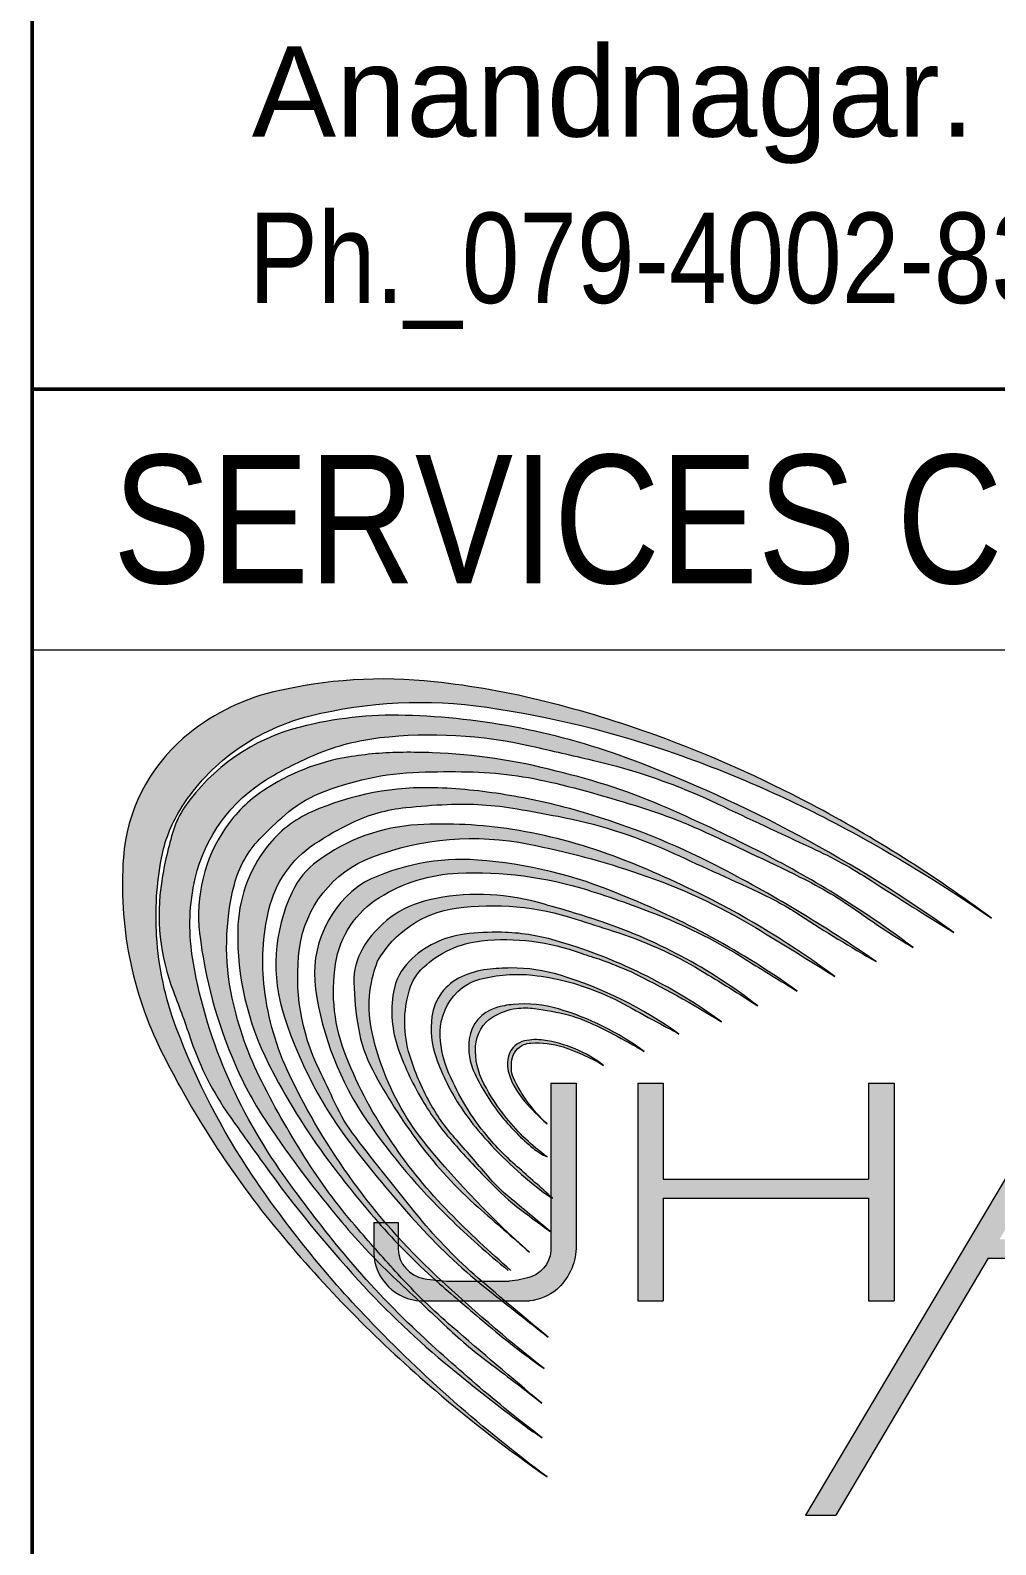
# Model space of a CAD drawing. Header units: millimetres. Extents: x 1112055 to 3390982, y -148532 to 766891.
# Drawn here: x 1965755 to 1967167, y 649486 to 651700 of the extents above; entities that cross this region are included whole.
import ezdxf

# ---------------------------------------------------------------- set-up
doc = ezdxf.new("R2010")
doc.units = ezdxf.units.MM
doc.layers.add('B TITLE BLOCK', color=250, linetype='Continuous', lineweight=0)
doc.layers.add('P_TITLE BLOCK TEXT', color=7, linetype='Continuous', lineweight=9)
doc.layers.add('FORMAT TEXT', color=7, linetype='Continuous')
doc.styles.add('SWINC', font='swissc.ttf')

msp = doc.modelspace()

# ---------------------------------------------------------------- hatches: boundary and pattern name
at = {"layer": 'P_TITLE BLOCK TEXT'}
h = msp.add_hatch(color=132, dxfattribs=at)
edge = h.paths.add_edge_path()
edge.add_arc((1965930.846566362, 648746.5807363538), 2062.307466998557, 53.40738024925496, 62.0681496514141)
edge.add_arc((1966058.171401036, 648986.7325881645), 1790.490386129604, 62.0681496514127, 70.0331748281004)
edge.add_arc((1966117.144701832, 649149.0527683015), 1617.789224909924, 70.033174828091, 75.97859343030106)
edge.add_arc((1966214.137724629, 649537.4522845601), 1217.462070322618, 75.97859343029153, 83.79600611429377)
edge.add_arc((1966271.118814717, 650061.6318161369), 690.1945614124576, 83.79600611432744, 103.4628344697575)
edge.add_arc((1966183.112436124, 650429.2551203694), 312.1839577424407, 103.4628344698214, 130.8945988032209)
edge.add_arc((1966146.016438017, 650472.0880702639), 255.5202597314235, 130.8945988032285, 175.7468558292006)
edge.add_arc((1966435.625365485, 650450.5504288692), 545.9289387782229, 175.746855829184, 206.5994891066126)
edge.add_arc((1967183.952183722, 650825.2762392827), 1382.835420940479, 206.5994891066192, 220.0351460704728)
edge.add_arc((1967593.461000268, 651169.3232214646), 1917.686612183266, 220.0351460704732, 229.4516176688151)
edge.add_arc((1967685.338201835, 651276.7138417712), 2059.016600150599, 229.4516176688149, 235.2209120167629)
edge.add_arc((1967736.098877857, 651240.133537197), 2058.87632026178, 223.7505103508488, 233.4797225032657, ccw=False)
edge.add_arc((1967389.873763722, 650908.6891843523), 1579.57767777564, 214.00671019274, 223.7505103507812, ccw=False)
edge.add_arc((1966947.996817221, 650610.5641197385), 1046.535662542682, 200.618478927595, 214.0067101927396, ccw=False)
edge.add_arc((1966401.116803919, 650404.8041144472), 462.2284413631152, 183.5449206794399, 200.6184789276117, ccw=False)
edge.add_arc((1966399.697947609, 650404.716216864), 460.8068650467681, 169.3544634026447, 183.5449206794435, ccw=False)
edge.add_arc((1966151.297573306, 650451.4074476243), 208.056361617754, 148.6346277784289, 169.3544634026399, ccw=False)
edge.add_arc((1966229.822449096, 650403.5407751283), 300.0203461633866, 127.5536660420014, 148.6346277784871, ccw=False)
edge.add_arc((1966240.833058111, 650389.2192649394), 318.0852061179918, 103.94398023848743, 127.5536660419626, ccw=False)
edge.add_arc((1966325.619864063, 650047.7359487526), 669.9369613994961, 81.67138494385279, 103.94398023848942, ccw=False)
edge.add_arc((1966208.01723528, 649244.4081157516), 1481.827339202103, 70.63499127281688, 81.67138494384801, ccw=False)
edge.add_arc((1966122.720634017, 649001.7223274724), 1739.066337061216, 61.11113101054201, 70.63499127282557, ccw=False)
edge.add_arc((1965828.390200851, 648468.2987623436), 2348.304470903678, 55.44823906343322, 61.11113101054451, ccw=False)
h = msp.add_hatch(color=132, dxfattribs=at)
edge = h.paths.add_edge_path()
edge.add_arc((1965918.851995154, 648733.516636038), 2030.511057913512, 54.24761768028349, 69.31180215863029)
edge.add_arc((1966274.677630499, 649675.7687991238), 1023.311464181227, 69.31180215862663, 88.41161020678877)
edge.add_arc((1966287.541225177, 650139.6605116515), 559.2414338835044, 88.41161020676996, 104.2991623419197)
edge.add_arc((1966222.133032567, 650396.2827492924), 294.4146895534756, 104.2991623419449, 145.1882889090107)
edge.add_arc((1966105.232356721, 650483.4563399318), 148.7482805629601, 147.0513518631206, 161.3344706505785)
edge.add_arc((1966504.590545732, 650367.9158368048), 564.3777019115573, 163.197533604837, 170.9660011900552)
edge.add_arc((1966255.886339044, 650407.4580086155), 312.5496538763091, 170.9660011900737, 201.0952379920839)
edge.add_arc((1964183.351924331, 649607.9314307761), 1908.855678075677, 18.79786891564919, 21.09523799208472, ccw=False)
edge.add_arc((1966399.293942958, 650362.2076560552), 431.9415480667753, 198.79786891563, 215.0918986736667)
edge.add_arc((1971330.8139531, 653827.096358262), 6458.992512601962, 215.0918986736572, 215.8857887100322)
edge.add_arc((1967634.870771118, 651153.076511023), 1897.153174368605, 215.8857887100294, 222.4444580678784)
edge.add_arc((1967194.451037134, 650750.2909048352), 1300.32339408674, 222.444458067878, 230.6113169813275)
edge.add_arc((1968180.602194221, 651951.3345619119), 2854.350411492358, 230.6113169813333, 233.3279145232612)
edge.add_arc((1966786.906714921, 650079.6462330644), 520.7685531992595, 233.3279145232848, 237.0330179159941)
edge.add_arc((1967897.518731832, 651467.6313248494), 2296.405380948132, 226.3963206097453, 232.6248069097903, ccw=False)
edge.add_arc((1967190.442294132, 650725.22338979), 1271.160712203078, 219.3977118789417, 226.3963206097968, ccw=False)
edge.add_arc((1967738.677887888, 651175.512518621), 1980.613012087411, 215.4741100902673, 219.3977118789318, ccw=False)
edge.add_arc((1966786.880225051, 650497.2505386668), 811.870908612607, 203.2559197460802, 215.4741100902659, ccw=False)
edge.add_arc((1966690.100893501, 650455.6590110713), 706.5329089019459, 188.8184660672485, 203.255919746075, ccw=False)
edge.add_arc((1966284.765032021, 650392.7759297607), 296.3482644824491, 166.8091135261319, 188.8184660672707, ccw=False)
edge.add_arc((1966221.627108037, 650407.5742012709), 231.4993147248667, 121.10774220170899, 166.8091135261018, ccw=False)
edge.add_arc((1966381.286732111, 650142.9842609194), 540.5284914890825, 112.47187289561609, 121.1077422017515, ccw=False)
edge.add_arc((1966304.605695518, 650328.3660105632), 339.9135008459937, 96.52507807218859, 112.4718728955323, ccw=False)
edge.add_arc((1966340.811466208, 650011.8239145918), 658.519458656498, 77.10621375621378, 96.52507807219399, ccw=False)
edge.add_arc((1957948.23226502, 613349.6283838314), 38269.04945736753, 76.96954675787362, 77.1062137562235, ccw=False)
edge.add_arc((1966373.950825555, 649757.1286244114), 899.2915369681209, 64.59019371594599, 76.9695467578781, ccw=False)
edge.add_arc((1972260.571110368, 662148.8481087124), 12819.56447056222, 244.5901937159459, 245.270338440789)
edge.add_arc((1966605.683250325, 649870.9868697219), 697.9661217336562, 57.15566881066138, 65.27033844078147, ccw=False)
edge.add_arc((1970097.180662022, 655279.5354506365), 5739.653929805241, 237.1556688106484, 238.582224407282)
h = msp.add_hatch(color=132, dxfattribs=at)
edge = h.paths.add_edge_path()
edge.add_arc((1966138.841354873, 649155.2479568911), 1507.477358003294, 53.0161292451407, 62.8847059087857)
edge.add_arc((1965657.035918597, 648214.3369969479), 2564.572392981695, 62.88470590887004, 66.31099627690547)
edge.add_arc((1966313.477757774, 649710.5333822288), 930.7059628396219, 66.31099627690796, 76.91710299819923)
edge.add_arc((1966313.124795587, 649820.2170265121), 824.3336234719795, 75.16724703514174, 87.92433128887738)
edge.add_arc((1966307.896263827, 649675.954247239), 968.6911207720749, 87.92433128887308, 90.44793256673421)
edge.add_arc((1966304.360302349, 650128.2355874195), 516.395958631007, 90.44793256672406, 99.46315152080373)
edge.add_arc((1966271.671086512, 650324.353377389), 317.572488245078, 99.46315152079883, 123.6125298632182)
edge.add_arc((1966208.279122259, 650419.7207005995), 203.0584390336082, 123.6125298632623, 145.7118384992536)
edge.add_arc((1966227.79569934, 650406.4133025408), 226.680116026249, 145.7118384991988, 186.6728121483853)
edge.add_arc((1966674.381785088, 650458.6602850724), 676.3120534727561, 186.67281214838, 203.6550427976657)
edge.add_arc((1966551.473126098, 650404.8221401965), 542.1290280981127, 203.6550427976958, 213.9289290409185)
edge.add_arc((1967485.292588254, 651033.0074021928), 1667.578054616665, 213.9289290409099, 220.1424188926574)
edge.add_arc((1966979.763180408, 650606.6720531952), 1006.274938037258, 220.1424188926435, 226.8152722522514)
edge.add_arc((1886848.631593666, 565230.0908509004), 116084.1126570376, 46.765628140033584, 46.81527225225312, ccw=False)
edge.add_arc((1966868.897823753, 650340.6438303688), 736.4730117768345, 226.7656281400149, 233.4091527490786)
edge.add_arc((1964690.725987491, 647406.7539385927), 2917.585340979072, 51.60004897864212, 53.40915274908582, ccw=False)
edge.add_arc((1975544.303814084, 660445.5027959582), 14048.36633784673, 229.2381174641755, 229.9402789040413, ccw=False)
edge.add_arc((1966969.844456361, 650498.5252213633), 915.822176614376, 222.3327286225278, 229.238117464321, ccw=False)
edge.add_arc((1968985.82363316, 652335.0312670511), 3642.895057400119, 220.9611253449955, 222.3327286225237, ccw=False)
edge.add_arc((1966885.631714293, 650511.8625565849), 861.7531619018322, 212.7878394635935, 220.9611253449957, ccw=False)
edge.add_arc((1967267.004783167, 650757.526182713), 1315.400640534414, 206.8507668105045, 212.7878394635917, ccw=False)
edge.add_arc((1966544.043442488, 650391.5277408424), 505.0748050976259, 192.1376993457857, 206.8507668104921, ccw=False)
edge.add_arc((1966405.392226401, 650361.7080599372), 363.2531808964832, 165.7026492173332, 192.1376993457884, ccw=False)
edge.add_arc((1966197.512294551, 650414.6857538788), 148.728818361217, 135.9985851138111, 165.7026492173031, ccw=False)
edge.add_arc((1966531.669569118, 650091.9778773381), 613.2731733249403, 131.2171625217625, 135.9985851138071, ccw=False)
edge.add_arc((1966245.992635762, 650418.1068472503), 179.7164696824103, 112.38740906028761, 131.2171625218293, ccw=False)
edge.add_arc((1966337.455183521, 650196.0635890629), 419.8593566309913, 91.89429604946918, 112.38740906023489, ccw=False)
edge.add_arc((1966367.857998371, 649276.8206678596), 1339.60490803939, 88.85882096968402, 91.89429604945849, ccw=False)
edge.add_arc((1966382.803365646, 650027.0914052194), 589.185329843697, 76.24362541448352, 88.85882096968328, ccw=False)
edge.add_arc((1966082.623820428, 648800.9497447067), 1851.536759125333, 71.62296314052992, 76.24362541447749, ccw=False)
edge.add_arc((1966448.112004163, 649901.119721048), 692.2457735242104, 65.54379506612668, 71.62296314056232, ccw=False)
edge.add_arc((1964496.758907637, 645610.5782698719), 5405.686645282706, 63.83661002077838, 65.5437950661219, ccw=False)
edge.add_arc((1966603.131286223, 649898.2057771323), 628.6002698541656, 54.496470875190596, 63.83661002078787, ccw=False)
edge.add_arc((1967604.198681178, 651301.467667978), 1095.139810184133, 234.4964708751737, 239.3390621587247)
h = msp.add_hatch(color=132, dxfattribs=at)
edge = h.paths.add_edge_path()
edge.add_arc((1965802.3123182, 648622.2169304688), 2088.355372503868, 55.28720005186308, 62.77266649208846)
edge.add_arc((1966254.201318482, 649500.4670078456), 1100.667736159579, 62.77266649214236, 73.66009049672427)
edge.add_arc((1966294.611308665, 649638.3019234368), 957.0312809606862, 73.66009049673646, 80.30206210325278)
edge.add_arc((1966318.569219057, 649778.491851764), 814.8089287265184, 80.30206210324339, 87.71879765213801)
edge.add_arc((1966334.417382375, 650176.3316217423), 416.6536237800942, 87.71879765215303, 113.7335407099676)
edge.add_arc((1966234.626934263, 650403.2995134939), 168.7170241794382, 113.733540710002, 142.141121638588)
edge.add_arc((1966263.114024378, 650381.1557365004), 204.7983373908766, 142.1411216386616, 179.0839824052113)
edge.add_arc((1966474.416181227, 650377.7772505474), 416.1275016260088, 179.083982405191, 206.9126001335111)
edge.add_arc((1966981.734097624, 650635.2946163145), 985.0621744757999, 206.9126001335145, 216.6660081225237)
edge.add_arc((1967362.392777719, 650918.6777037279), 1459.621975720388, 216.6660081225307, 221.4175533272262)
edge.add_arc((1966963.237420104, 650566.5575265072), 927.3498472805717, 221.4175533272339, 228.8969356126029)
edge.add_arc((1969853.682407856, 653879.5791130963), 5324.028623403426, 228.8969356125971, 229.8411236474186)
edge.add_arc((1967264.578926095, 650811.3245984805), 1309.350229591244, 229.8411236474228, 234.6107852575583)
edge.add_arc((1967953.773095828, 651587.490370132), 2343.935092297907, 226.7327607072961, 231.8632390979739, ccw=False)
edge.add_arc((1967013.403155352, 650588.4501642981), 971.9376586893511, 216.012105859484, 226.7327607073689, ccw=False)
edge.add_arc((1967041.425871859, 650608.8189072157), 1006.580960039677, 205.6454571080724, 216.0121058594687, ccw=False)
edge.add_arc((1966494.650153574, 650346.314294615), 400.0561396525018, 186.8155097429189, 205.645457108086, ccw=False)
edge.add_arc((1966429.395346488, 650338.515214005), 334.3369224771584, 166.8301474618845, 186.8155097429022, ccw=False)
edge.add_arc((1966258.321773506, 650378.5452038771), 158.6423936474058, 123.58637095543261, 166.8301474618515, ccw=False)
edge.add_arc((1966419.67742478, 650135.5600481802), 450.3227530876732, 115.55857844036609, 123.58637095543011, ccw=False)
edge.add_arc((1966328.550238964, 650326.1105580465), 239.1032918515434, 95.85490133411048, 115.55857844041029, ccw=False)
edge.add_arc((1966416.73139189, 649466.1798449028), 1103.54342693424, 92.7148386940301, 95.85490133412821, ccw=False)
edge.add_arc((1966386.490360782, 650103.9291729375), 465.0775113441945, 80.0610950344888, 92.71483869400879, ccw=False)
edge.add_arc((1965689.885892511, 646128.5053649296), 4501.072089945151, 79.28571113577141, 80.06109503447698, ccw=False)
edge.add_arc((1966393.234075796, 649845.7887904148), 717.8334334088108, 65.80530353127102, 79.28571113577237, ccw=False)
edge.add_arc((1960789.692133924, 637374.255129958), 14390.39113627769, 65.22654519456478, 65.80530353127023, ccw=False)
edge.add_arc((1966618.127646714, 650003.508648039), 481.0883158376053, 56.830568463164184, 65.22654519454682, ccw=False)
edge.add_arc((1968038.203187208, 652176.1405357756), 2114.474024065476, 236.8305684631771, 240.3307255067301)
h = msp.add_hatch(color=132, dxfattribs=at)
edge = h.paths.add_edge_path()
edge.add_arc((1966144.594353497, 649255.333744765), 1321.464540357871, 53.45077465836537, 63.24895756192609)
edge.add_arc((1966144.594353446, 649255.3337446705), 1321.464540468868, 63.24895756192139, 69.50129580794123)
edge.add_arc((1966342.067061448, 649783.5349106758), 757.5567978536774, 69.50129580792971, 81.02466550396956)
edge.add_arc((1966358.406162828, 649886.9841491516), 652.8251828873354, 81.02466550399008, 93.23353139607887)
edge.add_arc((1966336.924317155, 650267.2223305225), 271.9806683288612, 93.23353139607823, 126.5489646332139)
edge.add_arc((1966246.58792608, 650389.0870117259), 120.2847089959797, 126.5489646332035, 154.7327908248897)
edge.add_arc((1966361.735962507, 650334.7373875366), 247.6147994855416, 154.7327908248217, 198.2173147103092)
edge.add_arc((1966728.367218973, 650455.402395817), 633.5921594968383, 198.2173147102853, 217.7196306197665)
edge.add_arc((1967698.596024593, 651205.8115645705), 1860.155592756751, 217.7196306197807, 222.3629290591773)
edge.add_arc((1966954.634304425, 650527.363340389), 853.2936191087596, 222.3629290591817, 231.7364027694717)
edge.add_arc((1987458.097905616, 676523.191479184), 33961.82877648332, 231.7364027694789, 231.9209567121594)
edge.add_arc((1970281.925092533, 654354.7365305144), 5920.273034171966, 229.1543371190414, 230.4503089388831, ccw=False)
edge.add_arc((1966880.524291048, 650420.519029286), 719.542820121636, 219.2765559648381, 229.1543371190207, ccw=False)
edge.add_arc((1970213.400634857, 653146.1701383037), 5025.032187337717, 217.5748957151372, 219.2765559648439, ccw=False)
edge.add_arc((1966437.964717473, 650241.3274503769), 261.4172356587025, 204.6714784584679, 217.5748957152, ccw=False)
edge.add_arc((1964101.569327971, 649168.1144060992), 2309.677794577527, 24.67147845843996, 26.00574068749928)
edge.add_arc((1966456.280081199, 650316.8756422168), 310.3060047989989, 172.4000021791075, 206.0057406875369, ccw=False)
edge.add_arc((1966313.652160327, 650335.9062644456), 166.4140717533529, 110.82950500999459, 172.4000021790661, ccw=False)
edge.add_arc((1966402.320170678, 650102.8476839045), 415.7698778281838, 78.67766828735228, 110.8295050099361, ccw=False)
edge.add_arc((1966229.646887848, 649240.4517824461), 1295.282671061301, 71.27996263669928, 78.67766828735421, ccw=False)
edge.add_arc((1966365.407508642, 649641.0778552478), 872.2788928670521, 58.949448242062715, 71.27996263672082, ccw=False)
edge.add_arc((1963009.386822634, 644066.8675728976), 7378.790640086032, 57.89011606815018, 58.94944824206158, ccw=False)
h = msp.add_hatch(color=132, dxfattribs=at)
edge = h.paths.add_edge_path()
edge.add_line((1966453.741184398, 649887.449641993), (1966457.808385786, 649887.449641993))
edge.add_arc((1967409.804517496, 650992.9759317837), 1458.932833345629, 224.4152357702983, 229.2674421493933, ccw=False)
edge.add_arc((1966900.99963043, 650494.4522585842), 746.6068785729889, 214.3545270102466, 224.4152357703515, ccw=False)
edge.add_arc((1966831.432842996, 650446.8999381834), 662.3408647307846, 201.8986111304314, 214.3545270101898, ccw=False)
edge.add_arc((1966456.031835909, 650296.0002712297), 257.7464683193668, 171.2118722929821, 201.8986111306261, ccw=False)
edge.add_arc((1966339.053903213, 650314.0845928154), 139.3789076216309, 121.70418698987311, 171.2118722928085, ccw=False)
edge.add_arc((1966391.263788774, 650229.5633999952), 238.7252924886083, 92.649381966313, 121.70418698979819, ccw=False)
edge.add_arc((1966405.546510471, 649920.9041169337), 547.7148540580101, 72.56091565515533, 92.64938196650093, ccw=False)
edge.add_arc((1966119.879501041, 649011.5139599158), 1500.917926836409, 68.33645517903199, 72.56091565516249, ccw=False)
edge.add_arc((1966384.05591708, 649676.5914290054), 785.2942696827258, 57.85118426066862, 68.3364551789382, ccw=False)
edge.add_arc((1969227.109756987, 654200.2413141762), 4557.58542391486, 237.8511842608813, 238.9481287370371)
edge.add_arc((1966181.142538555, 649327.777288289), 1191.698978493884, 54.31799968908907, 68.47983176015006)
edge.add_arc((1966361.774786013, 649836.2736844663), 652.6515299100038, 66.8563058558453, 85.85399925657158)
edge.add_arc((1966385.753576192, 650167.0707009946), 320.9865656394679, 85.85399925655628, 116.2518230928407)
edge.add_arc((1966329.580963622, 650320.9794173966), 159.093489921498, 122.6386322867851, 188.098723482129)
edge.add_arc((1966617.570139082, 650361.9598004591), 449.9837733211644, 188.0987234821906, 214.7424679282383)
edge.add_arc((1967039.802327884, 650654.7904807298), 963.8221025349892, 214.7424679281994, 225.7640883251286)
edge.add_arc((1967263.025883664, 650884.0486255356), 1283.803434514349, 225.7640883252683, 230.9217965040525)
h = msp.add_hatch(color=132, dxfattribs=at)
edge = h.paths.add_edge_path()
edge.add_arc((1966339.899020944, 649658.9919502909), 779.3925047430132, 52.08510123109804, 71.80500871353601)
edge.add_arc((1966062.709767949, 648815.6675889173), 1667.102964557136, 71.80500871358528, 74.93710661869513)
edge.add_arc((1966410.009056806, 650106.1383297369), 330.7154724896423, 74.93710661872943, 102.4675891183888)
edge.add_arc((1966371.109694594, 650282.0729332592), 150.5318297876272, 102.4675891185604, 150.0258364486962)
edge.add_arc((1966321.742809302, 650310.5452440841), 93.54269181084777, 150.0258364487774, 181.2845138723396)
edge.add_arc((1966683.32355416, 650318.652879864), 455.2143230061092, 181.2845138723528, 189.7474603923634)
edge.add_arc((1966436.514227117, 650276.2545436628), 204.7897578628411, 189.7474603924048, 208.0002640887158)
edge.add_arc((1966983.355212689, 650567.0182864142), 824.1269984685777, 208.0002640887383, 216.8454368057439)
edge.add_arc((1966819.018893134, 650443.8756348258), 618.7723331509859, 216.8454368057668, 228.6207560839449)
edge.add_arc((1979619.847145356, 664974.1730075597), 19983.45011727867, 228.620756083933, 228.9060257595739)
edge.add_arc((1967418.039663572, 650961.0818672554), 1402.610697382041, 219.4514480692676, 228.2904279772928, ccw=False)
edge.add_arc((1966638.086829587, 650319.2476361468), 392.5227787015152, 200.0239070842923, 219.4514480692677, ccw=False)
edge.add_arc((1966636.521820639, 650318.6772798449), 390.8570778544051, 192.3194102271563, 200.0239070842687, ccw=False)
edge.add_arc((1966430.833290771, 650273.7569280643), 180.3205980588841, 158.6643999725169, 192.319410227113, ccw=False)
edge.add_arc((1966398.892965823, 650261.7254729781), 156.619233803813, 97.73922979288437, 150.2835099228773, ccw=False)
edge.add_arc((1966430.425262374, 650029.7041401031), 390.7734236733729, 71.77680479684273, 97.73922979255718, ccw=False)
edge.add_arc((1967849.769483785, 654340.7812641296), 4147.940489778601, 251.7768047968461, 252.5678241103882)
edge.add_arc((1966426.988737464, 649809.6012042778), 601.3644895727081, 59.16484183460773, 72.5678241104041, ccw=False)
edge.add_arc((1965408.396621844, 648103.27850036), 2588.590462604656, 56.98458129739657, 59.16484183460591, ccw=False)
h = msp.add_hatch(color=132, dxfattribs=at)
edge = h.paths.add_edge_path()
edge.add_arc((1966310.499166396, 649628.5395376852), 770.8983940431681, 53.79917193803549, 74.05763102098074)
edge.add_arc((1966437.219249586, 650072.1485485807), 309.5450218500702, 74.05763102098139, 88.70665562105242)
edge.add_arc((1966435.833323886, 650010.761800365), 370.947413059241, 88.70665562100696, 97.13749609268625)
edge.add_arc((1966406.848142879, 650242.2335952293), 137.6678971668126, 97.13749609277855, 135.0369673459144)
edge.add_arc((1966369.176649993, 650279.8565080208), 84.42670124397691, 135.0369673458966, 170.1898613316149)
edge.add_arc((1966448.654916545, 650266.1137436342), 165.0843631697163, 170.1898613316503, 199.4159961851138)
edge.add_arc((1966685.427268723, 650349.5687596735), 416.1339328926692, 199.4159961851134, 211.5021791769277)
edge.add_arc((1966696.740440017, 650356.5020718391), 429.4026427926432, 211.5021791769079, 222.073040220198)
edge.add_arc((1967703.563797405, 651265.3766184812), 1785.775089619993, 222.0730402202002, 224.631161451392)
edge.add_arc((1966704.158477175, 650278.7564091134), 381.4138712534862, 224.6311614513824, 233.5458073493984)
edge.add_arc((1978235.595764126, 665888.6844712889), 19788.729502464, 233.5458073493826, 233.6839679009713)
edge.add_arc((1959966.734300706, 642160.0739995465), 10172.33854559623, 49.92232914479914, 50.37208949815108)
edge.add_arc((1966607.225096451, 650179.0917804402), 239.2302208642847, 219.9746739940458, 230.3720894981746, ccw=False)
edge.add_arc((1964607.028050023, 648502.2332560092), 2370.873749381302, 39.97467399401766, 41.7477649304305)
edge.add_arc((1966587.52964835, 650269.759717681), 283.6575413892289, 208.7369917656542, 221.7477649304178, ccw=False)
edge.add_arc((1966664.531964569, 650311.9818935855), 371.4759269439859, 197.3262203633937, 208.7369917656576, ccw=False)
edge.add_arc((1966466.43273005, 650250.1813876017), 163.9606039967406, 163.1950476220821, 197.3262203632989, ccw=False)
edge.add_arc((1966380.419952801, 650276.1582885596), 74.11074460370618, 133.2193021889033, 163.1950476220237, ccw=False)
edge.add_arc((1966429.991883953, 650223.405168769), 146.5004400399875, 96.02578422552352, 133.2193021890134, ccw=False)
edge.add_arc((1966448.791657073, 650045.308284608), 325.5868203655116, 69.94961683806991, 96.02578422542223, ccw=False)
edge.add_arc((1966713.821396465, 650771.4840135779), 447.4409618720557, 249.949616838132, 253.9176478194612)
edge.add_arc((1966131.985497984, 649147.8193573046), 1278.539016263918, 66.92861449592601, 69.01444899370898, ccw=False)
edge.add_arc((1965978.99615109, 648985.4673946074), 1489.856637530608, 58.12212091341371, 63.96105235790748, ccw=False)
h = msp.add_hatch(color=132, dxfattribs=at)
edge = h.paths.add_edge_path()
edge.add_arc((1966352.950233523, 649743.2807934473), 602.1401609246446, 54.40415380802274, 72.89465886732182)
edge.add_arc((1966459.231509417, 650088.6389228264), 240.7982907605639, 72.89465886728983, 90.332724994623)
edge.add_arc((1966459.558398454, 650032.3487377348), 297.089425005598, 90.33272499455876, 97.06888331375191)
edge.add_arc((1966438.85360035, 650199.3160388749), 128.8432710644825, 97.0688833137874, 114.3860548473032)
edge.add_arc((1966416.612346755, 650248.3783478414), 74.97506594956225, 114.3860548472611, 172.3731700212678)
edge.add_arc((1966469.989393481, 650241.2308877013), 128.8285273384807, 172.3731700213974, 199.3428935672653)
edge.add_arc((1966660.738427174, 650308.190605217), 330.9888538727709, 199.3428935671747, 213.5415274181896)
edge.add_arc((1966689.63210528, 650327.3450443493), 365.6549348914751, 213.5415274181698, 220.9844170734815)
edge.add_arc((1966879.481778547, 650492.2882171014), 617.1487691668324, 220.9844170734693, 232.4085544282468)
edge.add_arc((1966591.348580103, 650118.0240540717), 144.8200660609977, 232.4085544282274, 239.784364308452)
edge.add_arc((1964610.007374462, 647912.9778351262), 2822.801743192084, 47.46137804962744, 48.8630374932743)
edge.add_arc((1966731.471114342, 650341.6927208279), 401.9873034979799, 218.9083538298749, 228.8630374935232, ccw=False)
edge.add_arc((1966698.203606656, 650314.841216637), 359.2353404414307, 201.7874292417124, 218.9083538298605, ccw=False)
edge.add_arc((1966496.62397825, 650234.2664151127), 142.1486176119116, 179.1340630967116, 201.787429241691, ccw=False)
edge.add_arc((1966437.06573539, 650235.1666141837), 82.58357206590841, 133.621533394917, 179.1340630967341, ccw=False)
edge.add_arc((1966431.284247433, 650241.2332075367), 74.20328818559092, 104.95042505100179, 133.6215333947453, ccw=False)
edge.add_arc((1966466.80734143, 650108.1988928498), 211.8986733323344, 83.71208113013518, 104.950425051054, ccw=False)
edge.add_arc((1966451.644244729, 649970.5872587241), 350.3431797195167, 67.9176121811596, 83.7120811301777, ccw=False)
edge.add_arc((1966418.526781751, 649888.9568072811), 438.4357273969244, 60.428290541107685, 67.91761218113311, ccw=False)
edge.add_arc((1967379.957605865, 651583.3285588195), 1509.703092592827, 240.4282905411158, 242.4768509611899)
edge.add_arc((1966419.287272322, 649739.7170344966), 569.188665612731, 60.0519721862799, 62.47685096118971, ccw=False)
h = msp.add_hatch(color=132, dxfattribs=at)
edge = h.paths.add_edge_path()
edge.add_arc((1966411.157170398, 649877.9087436746), 408.5750073023251, 53.77482452011557, 73.46652142464971)
edge.add_arc((1966477.315585419, 650100.7775211215), 176.0939804620514, 73.46652142483074, 95.26531184419359)
edge.add_arc((1966473.295374815, 650144.4012088758), 132.2854398931151, 95.26531184427174, 106.5237001269073)
edge.add_arc((1966451.293104065, 650218.5669607208), 54.92486424723537, 106.5237001272445, 172.3154988672706)
edge.add_arc((1966486.148072734, 650213.8639845548), 90.0956877436344, 172.3154988673523, 205.4996475874524)
edge.add_arc((1966692.254815579, 650312.1703018942), 318.4465613461225, 205.4996475874799, 218.9425185811863)
edge.add_arc((1966692.254815529, 650312.1703018575), 318.4465612848934, 218.942518581208, 230.5936621253433)
edge.add_arc((1966549.672389328, 650138.6267579129), 93.84222048339188, 230.5936621255166, 245.3563809870274)
edge.add_arc((1966697.110001191, 650307.8858864456), 315.6028143575666, 218.8547993056352, 233.7616415748891, ccw=False)
edge.add_arc((1966697.11000122, 650307.8858864675), 315.602814397572, 207.9136490482076, 218.8547993056963, ccw=False)
edge.add_arc((1966511.322414765, 650209.4597499367), 105.353601236031, 177.041810907384, 207.9136490482889, ccw=False)
edge.add_arc((1966460.203740007, 650212.1013618929), 54.1667179354373, 121.28663662445649, 177.0418109073952, ccw=False)
edge.add_arc((1966476.751755211, 650184.8703527434), 86.03150518437788, 97.41777900958459, 121.28663662451771, ccw=False)
edge.add_arc((1966479.020856519, 650167.4415852844), 103.6073623691745, 82.58222099036271, 97.41777900963729, ccw=False)
edge.add_arc((1966439.110793182, 649860.8959008583), 412.74013286461, 75.64489222989198, 82.58222099042638, ccw=False)
edge.add_arc((1966498.399045318, 650092.5618019883), 173.60797988877, 66.1581539928452, 75.64489222989607, ccw=False)
edge.add_arc((1966310.498397782, 649667.3753149107), 638.463013354721, 62.286365355367025, 66.15815399287129, ccw=False)
edge.add_arc((1966087.424485103, 649242.7276860724), 1118.13746462199, 59.63748441653581, 62.286365355367195, ccw=False)
h = msp.add_hatch(color=132, dxfattribs=at)
edge = h.paths.add_edge_path()
edge.add_arc((1966479.049912092, 650038.3528951635), 187.4734891732193, 52.4388760929324, 81.89911070124629)
edge.add_arc((1966494.442751582, 650146.4965899456), 78.23980284687016, 81.89911070119643, 102.2464079621586)
edge.add_arc((1966484.51158607, 650192.2505988923), 31.42039038359938, 102.2464079620724, 161.9990718890762)
edge.add_arc((1966495.394757511, 650188.7142472317), 42.86369426311596, 161.9990718891123, 198.0009281112798)
edge.add_arc((1966566.331759805, 650211.7643468659), 117.4516650630914, 198.0009281109574, 220.6716531574902)
edge.add_arc((1966729.858154428, 650352.2785362918), 333.0557447283303, 220.6716531575029, 228.8148331923906)
edge.add_arc((1966657.651735961, 650260.386569995), 216.4395806784278, 204.951368792319, 227.1815915670799, ccw=False)
edge.add_arc((1966490.548126142, 650182.637482716), 32.13402735308507, 180.8823689893267, 204.9513687919233, ccw=False)
edge.add_arc((1966540.809262619, 650183.4115776833), 82.40112456880222, 171.9576228936568, 180.8823689892482, ccw=False)
edge.add_arc((1966487.457649479, 650190.9499014402), 28.51957903544761, 112.30779703273441, 171.9576228936747, ccw=False)
edge.add_arc((1966489.142169734, 650186.8442081923), 32.9574079556595, 93.65673225932858, 112.30779703224351, ccw=False)
edge.add_arc((1966495.191183761, 650092.1935067736), 127.8012050634618, 72.28647651721991, 93.65673225902162, ccw=False)
edge.add_arc((1966449.917583686, 649950.4480873722), 276.6012816234549, 58.768360754450384, 72.28647651719598, ccw=False)
for color, points in [(256, [(1966515.902235058, 649914.4263519691), (1966515.902235058, 650161.1924195718), (1966553.199169435, 650161.1924195718), (1966553.199169435, 649919.2927293146, -0.1971644618703633), (1966524.925553821, 649859.2601735445, -0.1370125281294121), (1966485.030318614, 649842.7628274299), (1966325.84902569, 649842.7628274299, -0.1806806632645672), (1966278.908352508, 649863.4812612478, -0.1938255351077862), (1966257.190930386, 649912.8090535686), (1966257.190930386, 649957.2990245611), (1966292.748983767, 649957.2990245611), (1966292.748983767, 649918.4625279838, 0.3491660753473304), (1966330.146124842, 649875.5149554433, 0.0418260561423153), (1966368.261217467, 649871.7328609242), (1966455.14042785, 649871.7328609242, 0.0753803811725278), (1966488.142620881, 649878.5383663327, 0.2867859399539136)]), (7, [(1967018.038017334, 650161.1924195718), (1966980.741082956, 650161.1924195718), (1966980.741082956, 650020.7978050057), (1966680.552456093, 650020.7978050057), (1966680.552456093, 650161.1924195718), (1966643.255521715, 650161.1924195718), (1966643.255521715, 649842.7628274299), (1966680.552456093, 649842.7628274299), (1966680.552456093, 649993.0376126498), (1966980.741082956, 649993.0376126498), (1966980.741082956, 649842.7628274299), (1967018.038017334, 649842.7628274299)])]:
    msp.add_hatch(color=color, dxfattribs=at).paths.add_polyline_path(points)
h = msp.add_hatch(color=7, dxfattribs=at)
h.paths.add_polyline_path([(1967317.021805968, 650161.1924195718), (1967263.470165674, 650161.1924195718), (1966888.689221262, 649529.6183935317), (1966932.878255315, 649529.6183935317), (1967155.711793419, 649905.13341611), (1967424.780178223, 649905.13341611), (1967647.613716329, 649529.6183935317), (1967691.802750381, 649529.6183935317)])
h.paths.add_polyline_path([(1967290.245985818, 650131.847988446), (1967408.307063943, 649932.8936084588), (1967172.184907699, 649932.8936084588)], flags=16)

# ---------------------------------------------------------------- linework, layer by layer
at = {"layer": 'B TITLE BLOCK', "color": 250, "lineweight": 0}
msp.add_line((1972008.155574344, 650793.912462896), (1965757.650663305, 650793.912462896), dxfattribs=at)
at = {"layer": 'B TITLE BLOCK', "color": 250, "lineweight": 0, "const_width": 5.211800865796731}
for points in [[(1965757.650663305, 639253.3356439089), (1972008.155574344, 639253.3356439089), (1972008.155574344, 686426.7134876703), (1965757.650663305, 686426.7134876703)], [(1972008.155574344, 653626.2757367245), (1965757.650663305, 653626.2757367245), (1965757.650663305, 651175.3065027378), (1972008.155574344, 651175.3065027378)], [(1972008.155574344, 639253.3356439089), (1965757.650663305, 639253.3356439089), (1965757.650663305, 651175.3065027378), (1972008.155574344, 651175.3065027378)]]:
    msp.add_lwpolyline(points, close=True, dxfattribs=at)
at = {"layer": 'P_TITLE BLOCK TEXT', "color": 132}
for points in [[(1967160.232303289, 650402.3955805573, 0.0378077344590599), (1966896.874736626, 650568.6404671788, 0.0347679777517854), (1966669.5808865, 650669.5974858617, 0.0259476034711019), (1966509.109786827, 650718.6404047118, 0.0341231325262742), (1966345.707212092, 650747.784207066, 0.0860239859578199), (1966110.431460219, 650732.8606196763, 0.1202685463825944), (1965978.735102644, 650665.2397152751, 0.1982422965544351), (1965891.199851238, 650491.0382743019, 0.1354391661309318), (1965947.478512223, 650206.1101379044, 0.0586913647724932), (1966125.184238585, 649935.7571333868, 0.0411102443579723), (1966346.792250434, 649712.155087464, 0.0251786142158179), (1966510.846669831, 649585.5252062448, -0.0424772162099488), (1966248.8535035, 649816.3804340942, -0.0425409834133469), (1966080.44797537, 650025.2471970558, -0.058483720823887), (1965968.495937713, 650242.0333611652, -0.0746355753155785), (1965939.772777161, 650376.22403436, -0.0619967981424928), (1965946.822102826, 650489.8422181201, -0.0906544603941746), (1965973.645419216, 650559.6994683659, -0.0922433481412321), (1966046.958771348, 650641.3917441688, -0.1033826611895562), (1966164.183081978, 650697.9310714948, -0.09748963543525802), (1966422.660486709, 650710.6074670804, -0.0481926094262887), (1966699.369000544, 650642.4015728151, -0.041579616785334), (1966962.884963629, 650524.3764654694, -0.0247140572276785), (1967160.232303289, 650402.3955805573, 0.3374903865144703)], [(1967105.245919766, 650381.3772526961, 0.0658247287167134), (1966636.195302042, 650633.0938880533, 0.0835321098018171), (1966303.042883679, 650698.6870583857, 0.0694337833072887), (1966149.417065872, 650681.5762781585, 0.1803299053549353), (1965980.408992251, 650564.3586183497, 0.0624026744664062), (1965964.307790138, 650531.062195695, 0.0339093221289556), (1965947.21375739, 650456.5347187371, 0.1322262159305749), (1965964.28268407, 650294.9653664278, -0.0100244993983427), (1965990.391618884, 650223.0229215629, 0.0712161484653518), (1966045.865972947, 650113.8889677413, 0.0034640126136177), (1966097.82182658, 650041.0195389586, 0.0286254085562181), (1966234.900923798, 649872.7349184735, 0.0356497353499514), (1966369.294585353, 649745.3243584834, 0.0118539480662082), (1966475.885794113, 649661.9551117542, 0.0161679718986353), (1966503.527568114, 649642.7295989646, -0.0271835911207152), (1966313.765910902, 649804.7408666897, -0.0305466870762123), (1966208.141513749, 649918.4181263498, -0.0171216152086295), (1966125.710552934, 650026.0934131534, -0.0533624770165587), (1966040.973486222, 650176.6924172242, -0.0630787383131954), (1965991.919893334, 650347.3444581991, -0.0963302348745512), (1965996.23585359, 650460.4014209167, -0.2020957094585242), (1966102.023211902, 650605.7832846809, -0.0376989324376342), (1966174.680611108, 650642.4689562597, -0.0696935291840665), (1966265.978576472, 650666.0776238209, -0.08493413319410499), (1966487.756396586, 650653.7390685317, -0.0005963223456894), (1966576.713107566, 650633.2637312602, -0.0540677109372014), (1966759.827592575, 650569.4243766629, 0.0029676999220204), (1966897.668544651, 650504.9437255003, -0.0354217290813857), (1966984.231050285, 650457.381165596, 0.0062246034213168), (1967105.245919766, 650381.3772526961, 0.2812547078595315)], [(1967045.724925018, 650359.4282486668, 0.043086421605769), (1966825.923180193, 650497.0402471581, 0.0149511259026391), (1966687.409385662, 650562.8177989156, 0.0463109359686594), (1966524.152882562, 650617.0815503149, 0.0557208411864009), (1966342.981606732, 650644.0097756938, 0.0110117328820507), (1966300.323212481, 650644.6157651874, 0.039356614906263), (1966219.457956971, 650637.60419446, 0.1057632666975337), (1966095.871313816, 650588.8278094506, 0.0967263996622754), (1966040.509252319, 650534.1147581501, 0.1806536101083485), (1966002.651137079, 650380.0731983844, 0.0742348756008501), (1966054.89502571, 650187.3041562976, 0.0448583382406841), (1966101.652098656, 650102.2251699861, 0.0271181085348288), (1966210.522024882, 649957.9369026481, 0.0291240456547083), (1966291.116134923, 649872.9456071276, -0.000216613306503), (1966364.425378792, 649804.0806473659, 0.0289959667696879), (1966429.88875012, 649749.3202891918, -0.0078938682839309), (1966502.975691225, 649693.2480306905, -0.0030637668376843), (1966371.888726246, 649804.8544031803, -0.0301395640770061), (1966292.826085969, 649881.7786078104, -0.0059848197593682), (1966234.874904785, 649946.9430163568, -0.0356778139557991), (1966161.171723987, 650045.1975434368, -0.0259111629145397), (1966093.422788085, 650163.4014938321, -0.064286207524478), (1966050.259533761, 650285.329764271, -0.1158589328579628), (1966053.390031424, 650451.4149613548, -0.1303390755169017), (1966090.528287405, 650518.0041144213, -0.0208659192464267), (1966127.574792137, 650553.2927333047, -0.0823456686396722), (1966177.544528048, 650584.2780421851, -0.0896571554847293), (1966323.576446885, 650615.6934974549, -0.0132455331616544), (1966394.537589272, 650616.159873982, -0.0550998340812782), (1966522.908078372, 650599.3763188518, -0.0201641747863743), (1966666.35544227, 650558.0626505958, -0.0265315974663756), (1966734.700076548, 650531.2558077233, -0.0074491377742839), (1966880.301540544, 650462.3998478039, -0.040776622862886), (1966968.192841562, 650409.936526723, 0.0211329357104282), (1967045.724925018, 650359.4282486668, 0.0357585835746127)], [(1966991.553803795, 650338.8802203439, 0.0326731279666143), (1966757.781220304, 650479.1787876324, 0.0475411173020524), (1966563.857891, 650556.678289986, 0.028989184821796), (1966455.826963717, 650581.656779947, 0.032372915663399), (1966351.001852277, 650592.6550507788, 0.1140007725764905), (1966166.721076581, 650557.7476560543, 0.1245901757297047), (1966101.420666419, 650506.8443079267, 0.1626044224819583), (1966058.341859752, 650384.429815151, 0.1220255604088077), (1966103.35611554, 650189.4251195185, 0.0425829814271896), (1966191.586120151, 650047.0653571998, 0.020735498146104), (1966267.809949556, 649953.0769869185, 0.0326465525161286), (1966353.583211906, 649867.7732352724, 0.004119820799626), (1966420.166770066, 649810.6417643724, 0.0208145799941925), (1966506.297907907, 649743.8940755881, -0.022389675201528), (1966347.23503007, 649880.7193954118, -0.0468118300396772), (1966227.209795898, 650016.9934171005, -0.0452639128963585), (1966134.003769843, 650173.1695552308, -0.0823465204409323), (1966097.421042543, 650298.8385300341, -0.0874243059163749), (1966103.851846146, 650414.6900596862, -0.1909581712653705), (1966170.561847562, 650510.7027025619, -0.0350421856114033), (1966225.393029968, 650541.816316912, -0.08618596102083201), (1966304.159418716, 650563.9665482233, -0.0137019653371288), (1966364.461896703, 650568.4847006527, -0.0552685441289128), (1966466.761794796, 650562.0269664678, -0.003383263408553), (1966526.687681853, 650551.1078481142, -0.0588873011385996), (1966687.429926986, 650500.5663398651, -0.0025253150053563), (1966819.718787618, 650440.3232306025, -0.0366507569753303), (1966881.339105607, 650406.2066683187, 0.0152735036876985), (1966991.553803795, 650338.8802203439, -0.0629201268127008)], [(1966931.543925545, 650316.9263702447, 0.0427787047400142), (1966739.404952518, 650435.3629319967, 0.027287742068318), (1966607.352995722, 650493.1232949242, 0.0503225994842608), (1966460.25293417, 650531.8158749314, 0.0533216756531712), (1966321.583025584, 650538.7699851228, 0.1463986527442502), (1966174.957234266, 650485.7175204131, 0.1235988267382037), (1966137.811218225, 650440.4293826083, 0.1920471537135765), (1966126.532205866, 650257.3275575073, 0.0853008975579228), (1966227.186972206, 650067.77192124, 0.0202629840465903), (1966324.142930937, 649952.3932295423, 0.0409223150488822), (1966426.206375578, 649857.3828000587, 0.0008052686608892), (1966512.20787485, 649789.7759723235, -0.0056548040903698), (1966409.926235704, 649876.2035506368, -0.0431266584004961), (1966323.526691235, 649965.0022416757, -0.0074250299723591), (1966230.776682563, 650081.9157529105, -0.05636134465456299), (1966200.410672626, 650132.2080347135, 0.0058218830204563), (1966177.39252225, 650180.8184995269, -0.1476927376582874), (1966148.699945456, 650357.915582587, -0.2753073985482439), (1966254.477261341, 650491.4439595793, -0.1412164961649753), (1966483.947578778, 650510.5259363984, -0.0322897952717829), (1966645.360384007, 650467.211533601, -0.0538539916416642), (1966815.323857388, 650388.3701314481, -0.0046222414945836), (1966931.543925545, 650316.9263702447, 0.2877834347585102)], [(1966876.24394449, 650295.7548142727, 0.0618714180204724), (1966618.291941163, 650436.4011447658, 0.0830834583273782), (1966408.960337041, 650487.217263639, 0.1334188230944892), (1966243.775688396, 650454.9502846722, 0.293652777238914), (1966172.074145427, 650298.5664578329, 0.1167818544853694), (1966247.80863486, 650105.5191128722, 0.0481279993468495), (1966367.426237884, 649964.2374857109, 0.0225085474431012), (1966453.741184398, 649887.4496419921, 0.0225085474431012)], [(1966457.808385783, 649887.4496419921, -0.0211749082530986), (1966367.708338721, 649971.9369675869, -0.043926342878963), (1966284.629641511, 650073.1330590466, -0.0544027619906699), (1966216.882987984, 650199.869784569, -0.1347021090596448), (1966201.311295533, 650335.3790502858, -0.2194420265183996), (1966265.805572878, 650432.6643634054, -0.1274590775205473), (1966380.228959958, 650468.033519348, -0.0878776383850687), (1966569.692083282, 650443.4438687998, -0.0184347739781928), (1966673.951623615, 650406.4185108, -0.0457825723813956), (1966801.926806359, 650341.4756368825, 0.0047863597552386), (1966876.24394449, 650295.7548142727)], [(1966818.828207136, 650273.8736552245, 0.0862573058725624), (1966583.265789688, 650399.4143245583, 0.0136672061166786), (1966495.955123414, 650425.4907954861, 0.1207055387438532), (1966338.611782562, 650429.0549644484, 0.210542789138445), (1966240.711379434, 650357.2800551506, 0.1372438025577422), (1966228.223624315, 650308.4482864838, 0.0369433634655682), (1966234.680903404, 650241.5824459073, 0.0798117001863243), (1966255.696046517, 650180.1107425687, 0.0386135205255411), (1966323.842571143, 650072.8236028727, 0.0514247822645962), (1966409.985577308, 649979.579450456, 0.0012447244168385), (1966484.805509096, 649913.995060287, -0.038586459038392), (1966334.995140248, 650069.8291932592, -0.0849722655356074), (1966269.292120144, 650184.8430451264, -0.0336298788593933), (1966254.664872089, 650235.2834782014, -0.1479124227632604), (1966262.870902494, 650339.3629812063, -0.2333710190312352), (1966377.801888502, 650416.918097978, -0.1137695312047775), (1966552.627721338, 650400.8785299369, 0.0034514865725245), (1966607.143480316, 650383.3463724016, -0.0585483046381864), (1966735.23004269, 650325.96013668, -0.0095134682247128), (1966818.828207136, 650273.8736552245, -24.13060834643169)], [(1966765.805117643, 650250.61736617, 0.0886251486592538), (1966522.242083021, 650369.78799211, 0.0640056179999628), (1966444.206052436, 650381.6147101235, 0.03680308393207701), (1966389.742787949, 650378.8346813994, 0.1668917192826076), (1966309.439451748, 650339.5166708464, 0.1545977211956719), (1966285.984455897, 650294.2414559026, 0.1282188623102261), (1966292.958919859, 650211.2356644158, 0.0527848638077346), (1966330.62303371, 650132.1258822901, 0.0461568189529663), (1966377.998628732, 650068.769057794, 0.0111623731079593), (1966432.727560998, 650010.7978322161, 0.0389171099998293), (1966477.530012923, 649971.9729669634, 0.0006028392034238), (1966515.94502626, 649943.6663808648, 0.0019624522720053), (1966454.644239971, 649994.8360320646, -0.0453984340430716), (1966423.896161418, 650025.3985790487, 0.0077367230542679), (1966375.897479596, 650080.8856169322, -0.0568312736229374), (1966338.808522792, 650133.3800913126, -0.0498300647248411), (1966309.911902181, 650201.3519896397, -0.1500361842849378), (1966309.474143755, 650297.5847825411, -0.1315448342799971), (1966329.66945984, 650330.1656022223, -0.1637272385578025), (1966414.612852726, 650369.0961579577, -0.1142722782360999), (1966560.417904065, 650351.1617766194, 0.0173155316083623), (1966589.871879252, 650341.5538662943, -0.0091014212050896), (1966633.016418149, 650324.097399748, -0.0254826583343135), (1966765.805117643, 650250.61736617, 0.2674090474435545)], [(1966703.434356648, 650232.9068271075, 0.0808555614879386), (1966530.057371816, 650318.7856457019, 0.076235091835405), (1966457.833166285, 650329.433153384, 0.0294005021726188), (1966422.997820878, 650327.1799616824, 0.0757045452128587), (1966385.656434041, 650316.664451713, 0.2585576043595901), (1966342.300547746, 650258.3290786017, 0.1182238451661592), (1966348.432817451, 650198.560191889, 0.0620326123854331), (1966384.863995435, 650125.3056159362, 0.0324871545004376), (1966413.603589045, 650087.5288863543, 0.0498885296752057), (1966503.004449079, 650003.2714242605, 0.0321941576335811), (1966518.467044284, 649992.8796044516, 0.0061159693252056), (1966467.019246045, 650038.9403442435, -0.04346283786959899), (1966418.664058147, 650089.2139340569, -0.0748434044459511), (1966364.629422605, 650181.5059491459, -0.0991671255190659), (1966354.491594863, 650236.4146893609, -0.2012382216097725), (1966380.092017804, 650294.9499051513, -0.1257580476923183), (1966412.14104683, 650312.9246703999, -0.0929359445441508), (1966490.015485673, 650318.8227988989, -0.0690256846953194), (1966583.352063249, 650295.230746441, -0.0326899674157771), (1966634.900285732, 650270.2813328935, 0.008938769126621999), (1966682.313311602, 650244.4873186119, -0.0105809244852863), (1966703.434356648, 650232.9068271075, 0.2674631456662095)], [(1966652.608732271, 650207.5064983092, 0.0861332994782758), (1966527.427625962, 650269.5906525683, 0.0954030405384921), (1966461.155839439, 650276.1284622755, 0.0491635389572747), (1966435.671817336, 650271.2235473269, 0.2952256015960093), (1966396.861497642, 650225.9114099399, 0.1458135876133915), (1966404.82879222, 650175.0772913818, 0.058722950402828), (1966444.574426835, 650112.0137694929, 0.0508815456507128), (1966490.099847539, 650066.118312813, 0.0645037509785817), (1966510.54272943, 650053.331787011, -0.0651352501828114), (1966451.337999869, 650109.8928062646, -0.0477760747642967), (1966418.226269457, 650160.1394800416, -0.1355245012776395), (1966406.109201376, 650214.8967547797, -0.2481936434219211), (1966432.073890442, 650258.3911544541, -0.1045257321731676), (1966465.644803287, 650270.1818730831, -0.0648229006811226), (1966492.39690975, 650270.1818730831, -0.0302790554474279), (1966541.441829636, 650260.7493443338, -0.0414173624517564), (1966568.573722349, 650251.3548918397, -0.0168954722847046), (1966607.417364632, 650232.5957555771, -0.0115584381538426), (1966652.608732271, 650207.5064983092, 0.2713427579649704)], [(1966593.335146354, 650186.9637775857, 0.1292572443067797), (1966505.468038453, 650223.9556746244, 0.0890158363822806), (1966477.846805775, 650222.9559996477, 0.2667928355694153), (1966454.629176329, 650201.960517549, 0.1583927428078929), (1966454.629176329, 650175.4679769125, 0.0992436134514281), (1966477.249737981, 650135.218367133, 0.0355462858241944), (1966510.54272943, 650101.6256419192, -0.0973029966119453), (1966461.413290696, 650169.0817799593, -0.105408639215612), (1966458.417909291, 650182.1426304097, -0.0389612472479371), (1966459.21856442, 650194.9399469718, -0.2663122384852122), (1966476.632128856, 650217.3350201892, -0.0815607555498685), (1966487.04018912, 650219.7345170449, -0.0935165208470893), (1966534.075711119, 650213.9356175952, -0.0590524061717162), (1966593.335146354, 650186.9637775857, 6.405517602284127)]]:
    msp.add_lwpolyline(points, format="xyb", dxfattribs=at)
at = {"layer": 'P_TITLE BLOCK TEXT'}
for points in [[(1966515.902235058, 650161.1924195709), (1966553.199169435, 650161.1924195709)], [(1966515.902235058, 650161.1924195709), (1966515.902235058, 649914.4263519752)], [(1966553.199169435, 650161.1924195709), (1966553.199169435, 649919.2927293136)], [(1966680.552456093, 649993.0376126484), (1966680.552456093, 649842.7628274288)], [(1966257.190930386, 649957.2990245598), (1966257.190930386, 649912.8090535677)], [(1966257.190930386, 649957.2990245598), (1966292.748983767, 649957.2990245598)], [(1966292.748983767, 649957.2990245598), (1966292.748983767, 649918.4625279827)], [(1967155.711793419, 649905.133416109), (1967424.780178223, 649905.133416109)], [(1966368.261217467, 649871.7328609233), (1966455.14042785, 649871.7328609233)], [(1966325.84902569, 649842.7628274288), (1966485.030318614, 649842.7628274288)], [(1966643.255521715, 649842.7628274288), (1966680.552456093, 649842.7628274288)], [(1966888.689221262, 649529.6183935304), (1966932.878255307, 649529.6183935304)]]:
    msp.add_lwpolyline(points, dxfattribs=at)
at = {"layer": 'P_TITLE BLOCK TEXT', "color": 7}
for points in [[(1966643.255521715, 650161.1924195709), (1966680.552456093, 650161.1924195709)], [(1966643.255521715, 650161.1924195709), (1966643.255521715, 649842.7628274288)], [(1966680.552456093, 650161.1924195709), (1966680.552456093, 650020.7978050048)], [(1967263.470165674, 650161.1924195709), (1966888.689221262, 649529.6183935304)], [(1966980.741082956, 650161.1924195709), (1967018.038017334, 650161.1924195709)], [(1966980.741082956, 650161.1924195709), (1966980.741082956, 650020.7978050048)], [(1967018.038017334, 650161.1924195709), (1967018.038017334, 649842.7628274288)], [(1966680.552456093, 650020.7978050048), (1966980.741082956, 650020.7978050048)], [(1966680.552456093, 649993.0376126484), (1966980.741082956, 649993.0376126484)], [(1966980.741082956, 649993.0376126484), (1966980.741082956, 649842.7628274288)], [(1967155.711793419, 649905.133416109), (1966932.878255307, 649529.6183935304)], [(1966980.741082956, 649842.7628274288), (1967018.038017334, 649842.7628274288)]]:
    msp.add_lwpolyline(points, dxfattribs=at)
at = {"layer": 'P_TITLE BLOCK TEXT'}
for points in [[(1966515.902235058, 649922.9556276591, -0.3416182657188147), (1966488.142620881, 649878.5383663315, -0.0753803811704177), (1966455.14042785, 649871.7328609233, 0.5951824844785777)], [(1966257.190930386, 649912.8090535677, 0.1938212062577693), (1966278.907491002, 649863.482101935, 0.1806849020309176), (1966325.84902569, 649842.7628274288, 1.412867970231708)], [(1966292.748983767, 649918.4625279827, 0.3491660753473304), (1966330.146124842, 649875.5149554422, 0.0418260561459496), (1966368.261217467, 649871.7328609233, 1.512039404166066)], [(1966553.199169435, 649919.2927293136, -0.1971644618703633), (1966524.925553821, 649859.2601735434, -0.1370125281279623), (1966485.030318614, 649842.7628274288, -0.1814185387699724)]]:
    msp.add_lwpolyline(points, format="xyb", dxfattribs=at)

# ---------------------------------------------------------------- texts
at = {"layer": 'FORMAT TEXT', "style": 'SWINC'}
msp.add_text('SERVICES CONSULTANT', height=187.5151473310817, dxfattribs=at).set_placement((1965876.030914105, 650891.8369145326))
at = {"layer": 'P_TITLE BLOCK TEXT', "lineweight": 0, "insert": (1966078.991042902, 651504.8033561873), "char_height": 132.1561804476558, "attachment_point": 7, "style": 'SWINC'}
msp.add_mtext('\\A1;{\\pql;\\fArial|b0|i0|c0|p34;Anandnagar. Prahladnagar-Shyamal road. Ahmedabad-380015. (O)}', dxfattribs=at)
at = {"layer": 'P_TITLE BLOCK TEXT', "lineweight": 0, "insert": (1966074.548437588, 651263.1776891875), "char_height": 132.1561804476558, "width": 3841.514975281538, "attachment_point": 7, "style": 'SWINC'}
msp.add_mtext('\\A1;\\pxql;Ph._079-4002-8361/62 - Email - contact@99studio.in   ', dxfattribs=at)

doc.saveas('drawing.dxf')
